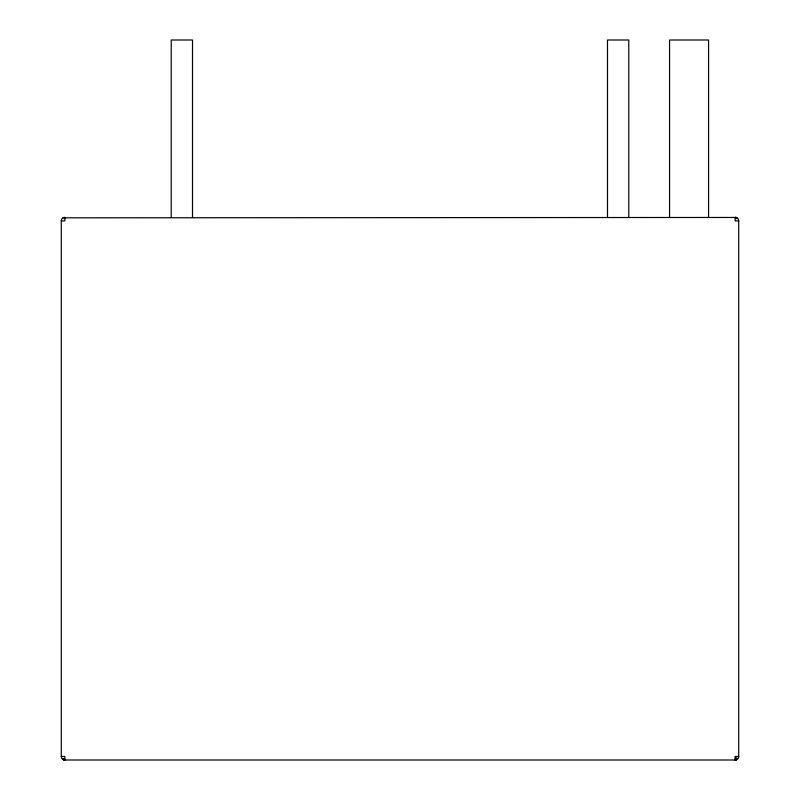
<?xml version="1.0" encoding="UTF-8"?>
<svg xmlns="http://www.w3.org/2000/svg" width="800" height="800" viewBox="0 0 800 800"><rect width="100%" height="100%" fill="white"/><g stroke="black" fill="none" stroke-linecap="round" stroke-linejoin="round"><path stroke-width="1.2" d="M64.83 759.52L62.47 758.81L64.83 760L735.17 760L737.53 758.81L735.17 759.52L736.78 758.06L735.17 758.23M736.09 759.88L736.83 759.37L735.17 759.88L736.09 759.88A3.55 3.55 0 0 0 738.72 756.45L738.72 220.89A3.55 3.55 0 0 0 736.09 217.46L63.05 217.82M735.17 759.88L736.95 759.52M61.28 220.89L64.83 220.89L64.83 217.34A3.55 3.55 0 0 0 61.28 220.89L61.28 756.45A3.55 3.55 0 0 0 63.91 759.88L64.83 759.88L63.17 759.37L63.91 759.88M738.72 220.89L735.17 220.89L735.17 217.34M61.28 756.45L64.83 756.45L64.83 760M738.72 756.45L735.17 756.45L735.17 760M63.05 759.52L64.83 759.88M708.57 217.34L708.57 40L669.56 40L669.56 217.34M628.77 217.34L628.77 40L607.49 40L607.49 217.34M192.51 217.34L192.51 40L171.23 40L171.23 217.34M736.09 217.46L735.17 217.82L736.33 217.97L736.09 217.46L735.17 217.46L736.4 218.53L737.15 218.26L736.09 217.46"/></g></svg>
